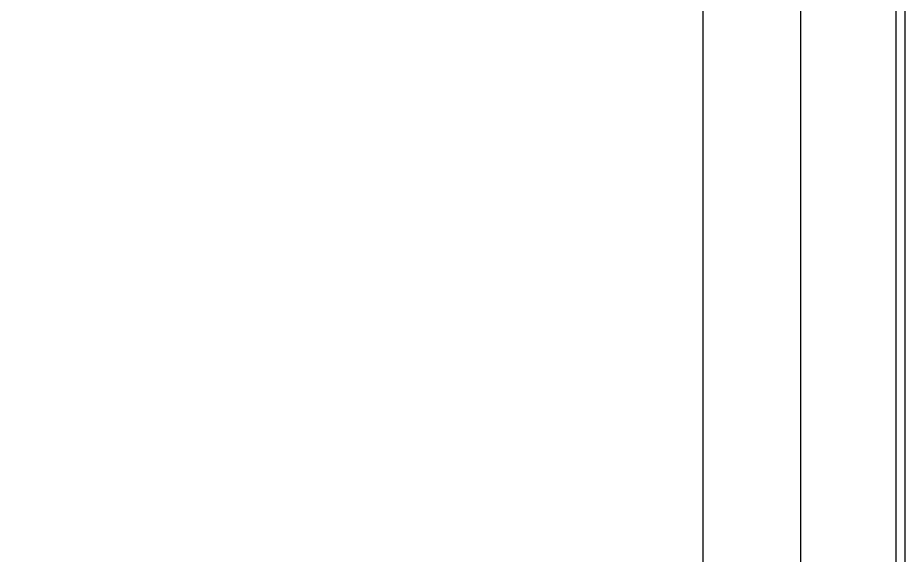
# Model space of a CAD drawing. Header units: inches. Extents: x -9450 to 207408, y -100115 to 6682.
# Drawn here: x 8375 to 9450, y 4077 to 4728 of the extents above; entities that cross this region are included whole.
import ezdxf

# ---------------------------------------------------------------- set-up
doc = ezdxf.new("R2010")
doc.units = ezdxf.units.IN
doc.header["$MEASUREMENT"] = 0
doc.layers.add('E. 图框', color=4, linetype='Continuous')

# ---------------------------------------------------------------- blocks, each defined once
blk = doc.blocks.new('eet')
at = {"layer": 'E. 图框', "lineweight": 30}
for p, q in [((9450, -6682.5), (9450, 6682.5)), ((9438.5, 6666.5), (9438.5, -6666.5)), ((9322.9, 6329.8), (9322.9, -6329.8))]:
    blk.add_line(p, q, dxfattribs=at)
at = {"layer": 'E. 图框', "color": 7, "lineweight": 30}
blk.add_line((9438.5, 6666.5), (9438.5, -6666.5), dxfattribs=at)
at = {"layer": 'E. 图框', "lineweight": 30}
blk.add_lwpolyline([(7687.8, 5085.5), (9204.6, 5085.5), (9204.6, 1882), (7687.8, 1882)], close=True, dxfattribs=at)

msp = doc.modelspace()

# ---------------------------------------------------------------- block references
at = {"layer": 'Defpoints'}
msp.add_blockref('eet', (0, 0), dxfattribs=at)

doc.saveas('drawing.dxf')
